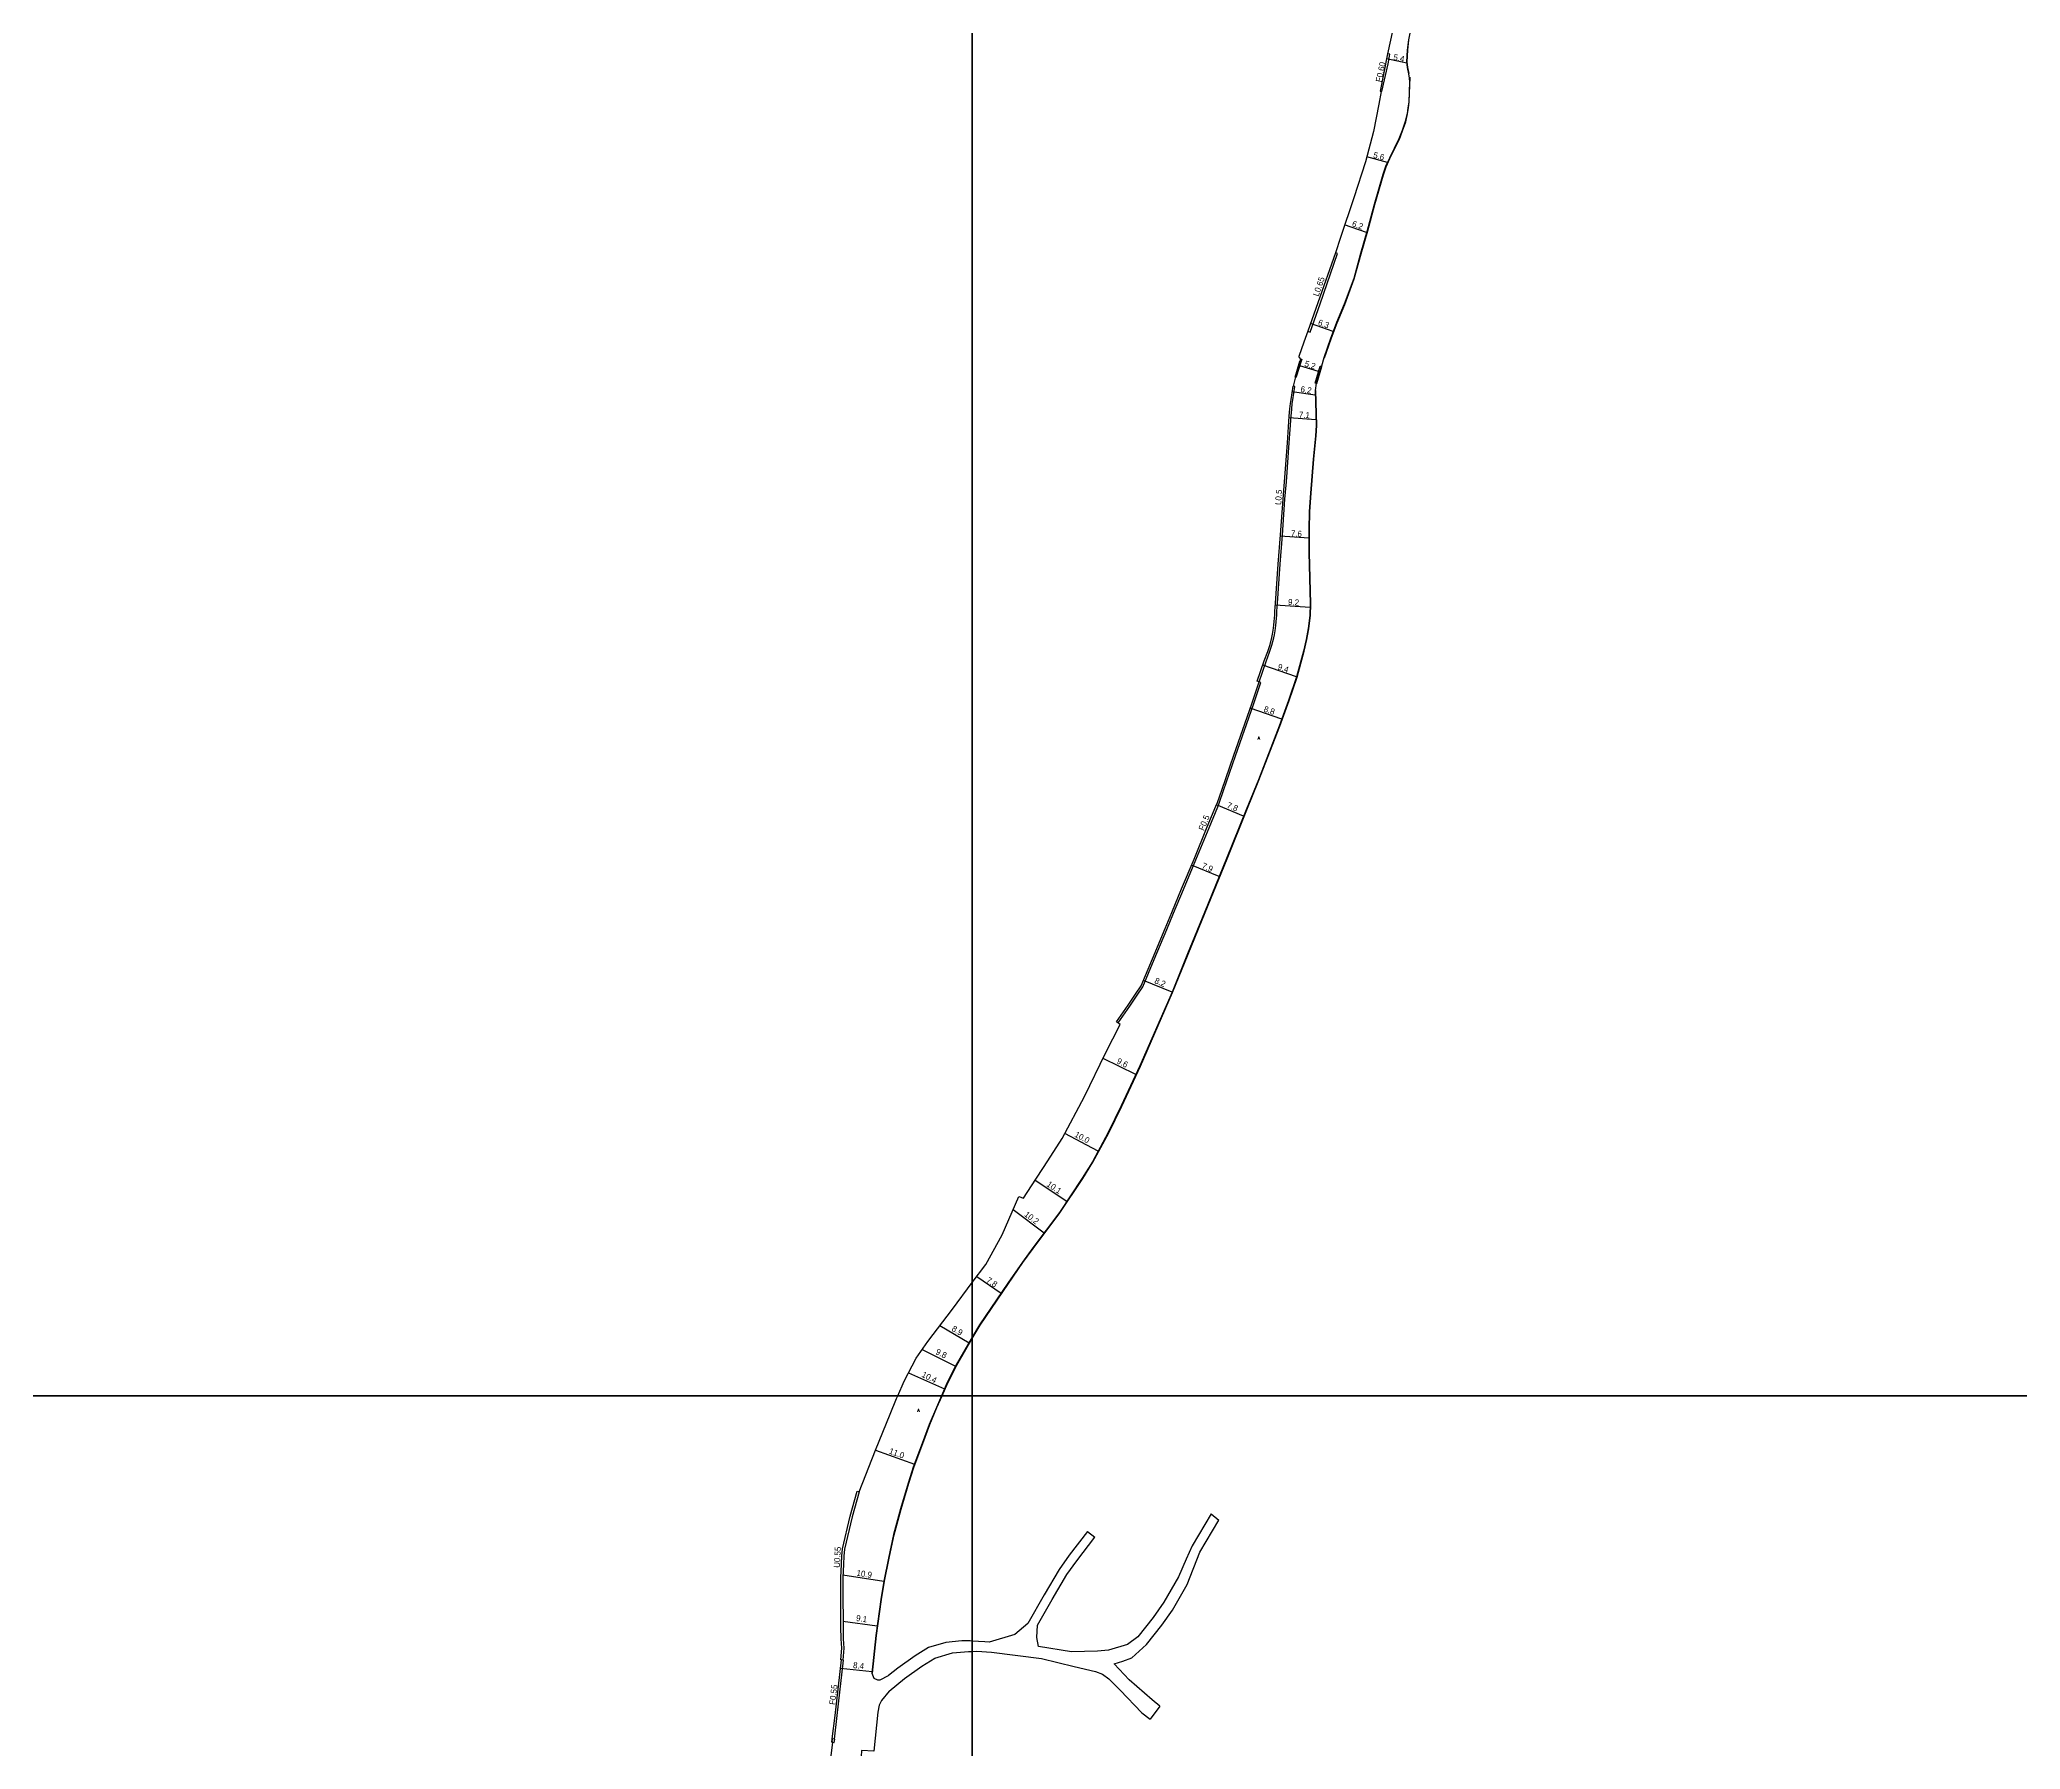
# Model space of a CAD drawing. Header units: metres. Extents: x -16000 to -12000, y -93000 to -90000.
# Drawn here: x -13046 to -12523, y -91293 to -90842 of the extents above; entities that cross this region are included whole.
import ezdxf

# ---------------------------------------------------------------- set-up
doc = ezdxf.new("R2010")
doc.units = ezdxf.units.M
doc.header["$LTSCALE"] = 2.5
for name, color, linetype in [('側溝・桝', 7, 'Continuous'), ('図郭', 7, 'Continuous'), ('幅員', 7, 'Continuous'), ('歩道・分離帯・安全施設', 7, 'Continuous'), ('舗装', 7, 'Continuous'), ('道路', 7, 'Continuous')]:
    doc.layers.add(name, color=color, linetype=linetype)
doc.styles.get("Standard").update_dxf_attribs({"font": ''})
doc.styles.add('YOKO_DECO', font='txt.shx', dxfattribs={"bigfont": 'extfont.shx'})
doc.styles.get('Standard').set_extended_font_data('@MS PGothic')

msp = doc.modelspace()

# ---------------------------------------------------------------- linework, layer by layer
at = {"layer": '側溝・桝'}
for points in [[(-12692.02, -90855.38), (-12691.79, -90855.43), (-12690.2, -90848.06), (-12689.68, -90845.57), (-12690.29, -90845.44)], [(-12711.37, -90918.76), (-12710.77, -90918.97), (-12708.15, -90911.48), (-12703.51, -90898.24), (-12704.11, -90898.03)], [(-12724.25, -91011.34), (-12722.38, -91006.01), (-12721.48, -91003.54), (-12720.87, -91001.66), (-12720.38, -90999.73), (-12720.2, -90998.91), (-12720, -90997.85), (-12719.81, -90996.43), (-12719.74, -90995.49), (-12719.6, -90993.67), (-12719.56, -90992.72), (-12719.42, -90990.6), (-12718.69, -90980.3), (-12718.11, -90972.58), (-12717.41, -90963.13), (-12717.05, -90958.52), (-12716.27, -90948.25), (-12715.77, -90941.19), (-12715.58, -90939.33), (-12715.47, -90937.86), (-12715.32, -90936.88), (-12714.77, -90933.34), (-12715.28, -90933.26)], [(-12761.49, -91101.48), (-12758.4, -91097.05), (-12756.42, -91094.15), (-12754.95, -91091.94), (-12751.93, -91084.68), (-12748.62, -91076.76), (-12746.83, -91072.44), (-12744.24, -91066.22), (-12740.95, -91058.37), (-12737.46, -91049.89), (-12735.17, -91044.38), (-12734.79, -91043.43), (-12733.61, -91040.1), (-12730.44, -91030.91), (-12725.72, -91017.31), (-12723.75, -91011.51), (-12724.23, -91011.35)], [(-12829.87, -91225.32), (-12831.7, -91231.92), (-12833.73, -91240.46), (-12833.93, -91242.33), (-12834.04, -91244.48), (-12834.18, -91248.03), (-12834.18, -91251.5), (-12834.14, -91261.09), (-12834.11, -91264.13), (-12833.93, -91266.65), (-12834.19, -91269.78), (-12834.53, -91269.74)], [(-12836.43, -91290.67), (-12835.67, -91284.44), (-12833.99, -91269.8), (-12834.19, -91269.78)]]:
    msp.add_lwpolyline(points, dxfattribs=at)
msp.add_lwpolyline([(-12837.12, -91291.43), (-12836.44, -91291.51), (-12836.33, -91290.68), (-12837.02, -91290.59)], close=True, dxfattribs=at)
at = {"layer": '図郭'}
for points in [[(-13600, -91200), (-12800, -91200), (-12800, -90600), (-13600, -90600)], [(-12800, -91200), (-12000, -91200), (-12000, -90600), (-12800, -90600)], [(-13600, -91800), (-12800, -91800), (-12800, -91200), (-13600, -91200)], [(-12800, -91800), (-12000, -91800), (-12000, -91200), (-12800, -91200)]]:
    msp.add_lwpolyline(points, close=True, dxfattribs=at)
at = {"layer": '幅員'}
for points in [[(-12685.26, -90847.88), (-12690.57, -90846.79)], [(-12690.33, -90874.12), (-12695.78, -90872.67)], [(-12695.84, -90892.67), (-12701.66, -90890.67)], [(-12704.71, -90918.78), (-12710.65, -90916.7)], [(-12708.53, -90929.41), (-12713.51, -90927.87)], [(-12709.4, -90935.64), (-12715.5, -90934.71)], [(-12709.24, -90942.13), (-12716.32, -90941.64)], [(-12711.11, -90973.4), (-12718.65, -90972.84)], [(-12710.79, -90991.75), (-12719.97, -90991.13)], [(-12714.38, -91010.07), (-12723.26, -91006.97)], [(-12718.28, -91021.22), (-12726.61, -91018.33)], [(-12728.33, -91046.86), (-12735.51, -91043.88)], [(-12734.79, -91062.8), (-12742.08, -91059.75)], [(-12747.24, -91093.36), (-12754.78, -91090.22)], [(-12756.77, -91115.05), (-12765.43, -91110.82)], [(-12766.75, -91135.34), (-12775.55, -91130.66)], [(-12783.38, -91142.99), (-12775, -91148.56)], [(-12789.22, -91150.79), (-12781.05, -91156.94)], [(-12798.81, -91168.49), (-12792.39, -91172.84)], [(-12808.54, -91181.41), (-12800.85, -91185.94)], [(-12813.23, -91187.73), (-12804.45, -91192.11)], [(-12816.87, -91193.92), (-12807.34, -91198.11)], [(-12825.59, -91214.28), (-12815.3, -91218.06)], [(-12834.15, -91247.28), (-12823.39, -91248.91)], [(-12834.15, -91259.48), (-12825.09, -91260.73)], [(-12834.78, -91271.94), (-12826.46, -91272.83)]]:
    msp.add_lwpolyline(points, dxfattribs=at)
at = {"layer": '歩道・分離帯・安全施設'}
for points in [[(-12684.64, -90850.68), (-12684.97, -90849.07), (-12685.12, -90847.55), (-12685.09, -90846.03), (-12684.98, -90844.5), (-12684.7, -90841.87)], [(-12707.01, -90925.78), (-12705.25, -90920.71), (-12703.67, -90916.48), (-12701.61, -90911.64), (-12699.1, -90904.87), (-12697.29, -90898.26), (-12695.53, -90892.22), (-12693.65, -90885.27), (-12691.39, -90877.4), (-12690.66, -90875.29), (-12689.69, -90873.1), (-12687.18, -90868), (-12686.33, -90865.78), (-12685.48, -90863.41), (-12685.01, -90861.3), (-12684.78, -90859.7), (-12684.57, -90858.15), (-12684.33, -90851.63)], [(-12713.54, -90926.76), (-12714.83, -90930.95)], [(-12709.04, -90932.52), (-12707.69, -90928.04)], [(-12800, -91184.84), (-12797.92, -91181.31), (-12790.46, -91170.29), (-12786.64, -91164.71), (-12783.9, -91161.02), (-12776.85, -91151.65), (-12770.83, -91142.6), (-12768.13, -91138.23), (-12763.93, -91130.53), (-12760.5, -91123.47), (-12755.56, -91112.85), (-12747.09, -91093.42), (-12743.01, -91083.27), (-12738.49, -91072.31), (-12732.69, -91058.12), (-12727.48, -91045.21), (-12724.29, -91037.32), (-12718.79, -91023.1), (-12716.28, -91016.31), (-12714.21, -91010.12), (-12712.37, -91003.28), (-12711.67, -91000.17), (-12711.08, -90997.32), (-12710.64, -90993.84), (-12710.62, -90990.77), (-12710.92, -90977.23), (-12710.95, -90971.15), (-12710.82, -90966.37), (-12710.48, -90961.55), (-12709.79, -90952.53), (-12709.18, -90946.35), (-12709.03, -90943.61), (-12709.27, -90934.36)], [(-12807.98, -91200), (-12806.45, -91196.52), (-12804.12, -91191.83), (-12800, -91184.84)], [(-12826.33, -91273.26), (-12825.27, -91263.26), (-12823.96, -91253.75), (-12823.23, -91248.97), (-12821.98, -91242.85), (-12820.61, -91236.67), (-12818.82, -91229.89), (-12816.74, -91223.07), (-12815.42, -91218.88), (-12813.1, -91212.57), (-12811.22, -91207.58), (-12809.34, -91203.07), (-12807.98, -91200)]]:
    msp.add_lwpolyline(points, dxfattribs=at)
at = {"layer": '道路'}
for points in [[(-12684.6, -90822.7), (-12684.81, -90823.34), (-12686.97, -90830.48), (-12688.01, -90834.85), (-12688.91, -90838.99), (-12690.29, -90845.44), (-12692.31, -90855.32), (-12692.02, -90855.38), (-12692.6, -90858.78), (-12693.99, -90865.94), (-12696.14, -90874), (-12699.2, -90883.49), (-12702.79, -90893.97), (-12704.11, -90898.03), (-12708.75, -90911.27), (-12711.37, -90918.76), (-12712.4, -90921.66), (-12713.75, -90925.4)], [(-12684.38, -90839.53), (-12684.82, -90841.73), (-12685.15, -90844.48), (-12685.26, -90846.02), (-12685.29, -90847.55), (-12685.14, -90849.1), (-12684.8, -90850.72), (-12684.6, -90851.89), (-12684.55, -90852.94), (-12684.74, -90858.14), (-12684.95, -90859.68), (-12685.17, -90861.27), (-12685.65, -90863.36), (-12686.49, -90865.72), (-12687.34, -90867.93), (-12689.84, -90873.02), (-12690.82, -90875.23), (-12691.56, -90877.34), (-12693.82, -90885.22), (-12695.69, -90892.17), (-12697.45, -90898.22), (-12699.26, -90904.82), (-12701.77, -90911.58), (-12703.82, -90916.42), (-12705.41, -90920.65), (-12707.17, -90925.73), (-12707.79, -90928.01)], [(-12709.14, -90932.49), (-12709.44, -90934.36), (-12709.2, -90943.61), (-12709.35, -90946.34), (-12709.96, -90952.51), (-12710.65, -90961.53), (-12710.99, -90966.37), (-12711.12, -90971.15), (-12711.09, -90977.23), (-12710.79, -90990.77), (-12710.81, -90993.83), (-12711.25, -90997.29), (-12711.84, -91000.13), (-12712.54, -91003.24), (-12714.38, -91010.07), (-12716.44, -91016.25), (-12718.95, -91023.04), (-12724.44, -91037.26), (-12727.63, -91045.15), (-12732.85, -91058.06), (-12738.65, -91072.25), (-12743.17, -91083.2), (-12747.24, -91093.36), (-12755.71, -91112.78), (-12760.66, -91123.4), (-12764.08, -91130.45), (-12768.28, -91138.15), (-12770.98, -91142.51), (-12776.99, -91151.55), (-12784.04, -91160.91), (-12786.78, -91164.62), (-12790.6, -91170.2), (-12798.06, -91181.22), (-12800, -91184.51)], [(-12714.66, -90930.82), (-12715.28, -90933.26)], [(-12755.38, -91091.65), (-12752.4, -91084.49), (-12749.08, -91076.56), (-12747.3, -91072.25), (-12744.71, -91066.02), (-12741.42, -91058.17), (-12737.93, -91049.69), (-12735.64, -91044.19), (-12735.26, -91043.25), (-12734.09, -91039.93), (-12730.92, -91030.74), (-12726.2, -91017.14), (-12724.23, -91011.35), (-12724.73, -91011.18), (-12722.87, -91005.84), (-12721.97, -91003.37), (-12721.36, -91001.52), (-12720.88, -90999.61), (-12720.7, -90998.8), (-12720.51, -90997.76), (-12720.32, -90996.37), (-12720.25, -90995.46), (-12720.11, -90993.64), (-12720.07, -90992.69), (-12719.93, -90990.57), (-12719.2, -90980.27), (-12718.63, -90972.54), (-12717.92, -90963.09), (-12717.56, -90958.48), (-12716.78, -90948.21), (-12716.29, -90941.15), (-12716.1, -90939.28), (-12715.98, -90937.8), (-12715.82, -90936.8), (-12715.28, -90933.26)], [(-12800, -91170.07), (-12796.43, -91165.32), (-12792.07, -91157.45), (-12787.73, -91147.31), (-12786.51, -91147.79), (-12784.37, -91144.51), (-12780.04, -91137.86), (-12776.27, -91132.02), (-12770.34, -91120.88), (-12764.78, -91109.49), (-12760.95, -91101.87), (-12761.9, -91101.18), (-12758.82, -91096.76), (-12756.85, -91093.87), (-12755.38, -91091.65)], [(-12819.71, -91200), (-12817.98, -91196.06), (-12814.83, -91189.99), (-12811.72, -91185.6), (-12805.25, -91177.08), (-12800, -91170.07)], [(-12800, -91184.51), (-12804.27, -91191.75), (-12806.61, -91196.45), (-12808.17, -91200)], [(-12837.62, -91297.85), (-12836.87, -91291.46), (-12837.12, -91291.43), (-12837.02, -91290.59), (-12836.97, -91290.6), (-12836.21, -91284.38), (-12834.53, -91269.74), (-12834.73, -91269.72), (-12834.47, -91266.64), (-12834.65, -91264.15), (-12834.68, -91261.09), (-12834.72, -91251.5), (-12834.72, -91248.02), (-12834.58, -91244.45), (-12834.47, -91242.29), (-12834.26, -91240.35), (-12832.23, -91231.79), (-12830.39, -91225.17), (-12829.87, -91225.32), (-12825.59, -91214.28), (-12821.7, -91204.77), (-12820.01, -91200.69), (-12819.71, -91200)], [(-12808.17, -91200), (-12809.49, -91203.01), (-12811.37, -91207.52), (-12813.26, -91212.52), (-12815.58, -91218.82), (-12816.9, -91223.02), (-12818.98, -91229.84), (-12820.78, -91236.63), (-12822.15, -91242.81), (-12823.4, -91248.94), (-12824.12, -91253.73), (-12825.44, -91263.24), (-12826.5, -91273.24)], [(-12769.56, -91235.81), (-12774.38, -91242.09), (-12777.05, -91245.86), (-12781.01, -91252.52), (-12785.34, -91260.11), (-12788.77, -91263.04), (-12795.54, -91265.05), (-12796.68, -91264.96), (-12800, -91264.74)], [(-12736.89, -91231.16), (-12741.91, -91239.62), (-12743.47, -91243.13), (-12745.56, -91247.77), (-12749.44, -91254.51), (-12752.26, -91258.51), (-12756.32, -91263.61), (-12759.04, -91265.68), (-12763.98, -91267.14), (-12766.93, -91267.46), (-12773.78, -91267.61), (-12782.51, -91266.18), (-12782.91, -91263.85), (-12782.75, -91260.51), (-12778.89, -91253.75), (-12775, -91247.2), (-12772.41, -91243.55), (-12767.61, -91237.3)], [(-12769.56, -91235.81), (-12767.61, -91237.3)], [(-12750.43, -91281.96), (-12752.52, -91280.25), (-12758.59, -91274.98), (-12762.51, -91270.79), (-12760.26, -91270.05), (-12757.85, -91269.16), (-12754.01, -91265.69), (-12749.95, -91260.59), (-12747.12, -91256.58), (-12743.25, -91249.85), (-12739.94, -91241.26), (-12734.92, -91232.8)], [(-12736.89, -91231.16), (-12734.92, -91232.8)], [(-12800, -91264.74), (-12800.58, -91264.7), (-12802.76, -91264.73), (-12806.96, -91265.1), (-12811.61, -91266.48), (-12815.09, -91268.63), (-12819.64, -91271.88), (-12822.12, -91273.81)], [(-12821.97, -91277.99), (-12817.87, -91274.63), (-12813.32, -91271.38), (-12809.85, -91269.24), (-12805.19, -91267.85), (-12800.99, -91267.48), (-12800, -91267.47)], [(-12800, -91267.47), (-12798.81, -91267.45), (-12794.91, -91267.71), (-12781.73, -91269.39), (-12773.13, -91271.45), (-12767.5, -91272.77), (-12765.62, -91273.52), (-12763.97, -91274.74), (-12760.97, -91277.73), (-12755.22, -91283.69), (-12753.05, -91285.36)], [(-12821.97, -91277.99), (-12823.95, -91280.41), (-12824.57, -91281.72), (-12824.99, -91283.5), (-12826, -91293.8), (-12829.22, -91293.62), (-12829.38, -91295.25)]]:
    msp.add_lwpolyline(points, dxfattribs=at)
at = {"layer": '道路', "flags": 128}
for points in [[(-12714.66, -90930.82), (-12714.42, -90930.88), (-12714.33, -90930.53), (-12713.14, -90926.68), (-12713, -90926.23), (-12713.24, -90926.16), (-12713.75, -90925.4)], [(-12709.14, -90932.49), (-12709.43, -90932.43), (-12708.08, -90927.93), (-12707.79, -90928.01)], [(-12826.5, -91273.24), (-12826.02, -91274.53), (-12825, -91275.03), (-12824.32, -91274.96), (-12822.12, -91273.81)], [(-12750.43, -91281.96), (-12753.05, -91285.36)]]:
    msp.add_lwpolyline(points, dxfattribs=at)
at = {"layer": '道路'}
for points in [[(-12713, -90926.23), (-12713.14, -90926.68), (-12714.33, -90930.53), (-12714.42, -90930.88), (-12714.66, -90930.82), (-12714.57, -90930.47), (-12713.38, -90926.61), (-12713.24, -90926.16)], [(-12707.79, -90928.01), (-12709.14, -90932.49), (-12709.43, -90932.43), (-12708.08, -90927.93)]]:
    msp.add_lwpolyline(points, close=True, dxfattribs=at)

# ---------------------------------------------------------------- texts
at = {"layer": '側溝・桝'}
for s, rotation, p in [('F0.60', 78, (-12691.92, -90853.05)), ('L0.65', 71, (-12708.57, -90909.67)), ('L0.5', 86, (-12718.45, -90964.68)), ('F0.5', 68, (-12738.83, -91050.82)), ('U0.55', 87, (-12834.99, -91245.44)), ('F0.55', 83, (-12836.23, -91281.67))]:
    msp.add_text(s, height=1.6, rotation=rotation, dxfattribs=at).set_placement(p)
at = {"layer": '幅員'}
for s, rotation, p in [('5.4', 348, (-12688.9, -90847.06)), ('5.6', 345, (-12694.23, -90872.89)), ('6.2', 341, (-12699.85, -90890.98)), ('6.3', 341, (-12708.83, -90917.07)), ('5.2', 343, (-12712.38, -90927.98)), ('6.2', 351, (-12713.39, -90934.78)), ('7.1', 356, (-12713.78, -90941.54)), ('7.6', 356, (-12715.89, -90972.88)), ('9.2', 356, (-12716.64, -90991.04)), ('9.4', 341, (-12719.51, -91008.05)), ('8.8', 341, (-12723.18, -91019.18)), ('7.8', 337, (-12732.92, -91044.53)), ('7.9', 337, (-12739.54, -91060.53)), ('8.2', 337, (-12752.03, -91090.9)), ('9.6', 334, (-12762.01, -91112.08)), ('10.0', 332, (-12773.16, -91131.45)), ('10.1', 326, (-12780.51, -91144.45)), ('10.2', 323, (-12786.42, -91152.34)), ('7.8', 326, (-12796.47, -91169.8)), ('8.9', 329, (-12805.62, -91182.67)), ('9.8', 334, (-12809.85, -91188.88)), ('10.4', 333, (-12813.52, -91194.86)), ('11.0', 340, (-12822.14, -91215.18)), ('10.9', 351, (-12830.66, -91247.47)), ('9.1', 352, (-12830.77, -91259.43)), ('8.4', 354, (-12831.55, -91271.88))]:
    msp.add_text(s, height=1.6, rotation=rotation, dxfattribs=at).set_placement(p)
at = {"layer": '舗装', "style": 'YOKO_DECO'}
for p in [(-12724.58, -91026.56, 253.24), (-12814.48, -91204.19, 248.82)]:
    msp.add_text('A', height=0.75, dxfattribs=at).set_placement(p)

doc.saveas('drawing.dxf')
